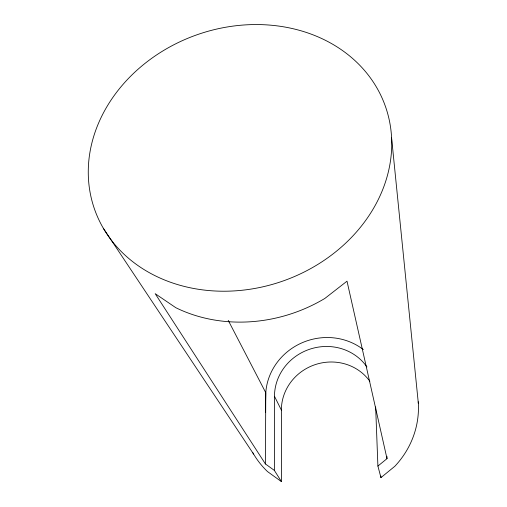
<?xml version="1.0" encoding="UTF-8"?>
<svg xmlns="http://www.w3.org/2000/svg" width="507" height="507" viewBox="0 0 507 507"><rect width="100%" height="100%" fill="white"/><g stroke="black" fill="none" stroke-linecap="round" stroke-linejoin="round"><path stroke-width="0.76" d="M274.477 396.29L281.372 410.087L281.467 481.65L274.369 470.401L274.477 396.29A50.605 47.854 -19.7 0 1 310.506 348.962A50.605 47.854 -19.7 0 1 366.941 366.96M265.415 412.254L265.776 392.703A59.801 56.543 -19.6 0 1 301.785 342.897A59.801 56.543 -19.6 0 1 363.348 349.602M375.649 406.944L377.911 466.066L380.947 477.626L394.871 466.244A88.484 84.232 -19.7 0 0 418.237 401.778M377.911 466.066L387.006 458.658L386.904 456.294M265.224 463.816L274.369 470.401M281.467 481.65L267.493 471.561A88.484 84.232 -19.7 0 1 252.809 452.707M103.308 228.226L253.595 454.069M228.226 320.361L265.776 392.703L265.434 463.968L155.18 293.673L175.821 307.705A144.489 124.43 -19.7 0 0 324.879 298.42L347.01 281.182L387.006 458.658M391.6 137.967A154.261 130.413 -19.7 0 1 169.889 282.025A154.261 130.413 -19.7 0 1 158.52 53.672A154.261 130.413 -19.7 0 1 391.6 137.967L418.338 403.357M380.884 476.054L380.947 477.626M281.372 410.087A48.647 46.289 -19.7 0 1 315.569 364.495A48.647 46.289 -19.7 0 1 369.857 381.296"/></g></svg>
